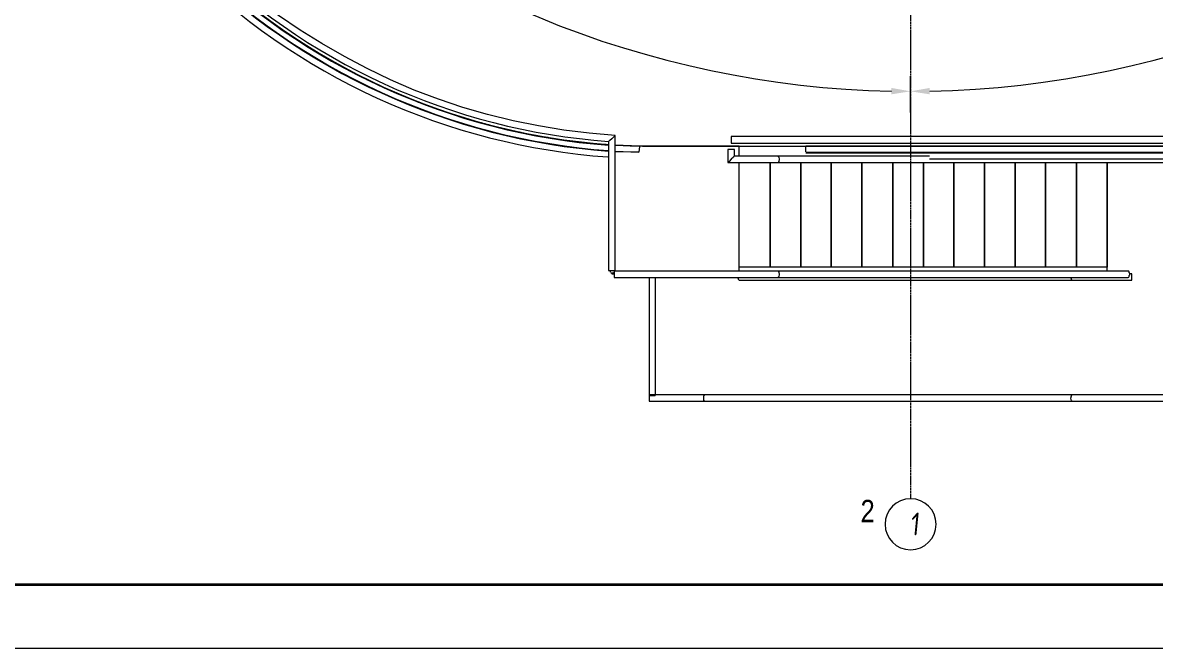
# Model space of a CAD drawing. Header units: millimetres. Extents: x 223 to 163467, y -12002 to 99672.
# Drawn here: x 112207 to 121085, y -12002 to -7100 of the extents above; entities that cross this region are included whole.
import ezdxf

# ---------------------------------------------------------------- set-up
doc = ezdxf.new("R2010")
doc.units = ezdxf.units.MM
doc.linetypes.add('ADSK_Линия сетки', pattern=[21, 12, -3, 3, -3])
for name, color, linetype, lineweight in [('A-ANNO-DIMS', 7, 'Continuous', 9), ('S-GRID', 7, 'Continuous', 9), ('S-GRID-IDEN', 7, 'Continuous', 9)]:
    doc.layers.add(name, color=color, linetype=linetype, lineweight=lineweight)
for name, color, linetype in [('PDF _A-AREA', 7, 'Continuous'), ('PDF _A-DETL', 7, 'Continuous'), ('PDF _A-FLOR', 7, 'Continuous'), ('PDF _G-ANNO-TTLB', 7, 'Continuous'), ('PDF _I-WALL', 7, 'Continuous'), ('PDF _S-BEAM', 7, 'Continuous'), ('PDF _S-STRS', 7, 'Continuous'), ('PDF _Ограждение', 7, 'Continuous'), ('PDF _Опоры', 7, 'Continuous'), ('PDF _Текст', 7, 'Continuous')]:
    doc.layers.add(name, color=color, linetype=linetype)
doc.styles.add('GOST Common_I', font='ARIALN.TTF', dxfattribs={"height": 175})
doc.styles.add('GOST Common_I_6', font='ARIALN.TTF', dxfattribs={"height": 125})
doc.styles.add('PDF GOST Common', font='ARIALN.TTF')
doc.dimstyles.new('Диагональ_-_Gost_2_5мм', dxfattribs={"dimscale": 304.8, "dimtxt": 125.714375, "dimasz": 0.492126, "dimexe": 0.393701, "dimexo": 0.246063, "dimgap": 0.287073, "dimtad": 1, "dimdec": 0, "dimzin": 0, "dimdsep": 46, "dimtxsty": 'GOST Common_I_6', "dimsah": 1, "dimcen": 0.09, "dimdle": 0.393701, "dimazin": 0, "dimtfac": 1, "dimtdec": 4, "dimtix": 1, "dimtmove": 0, "dimatfit": 3, "dimfxl": 1, "dimtvp": 1, "dimtfill": 1, "dimtolj": 1, "dimtzin": 0, "dimarcsym": 2})

# ---------------------------------------------------------------- blocks, each defined once
blk = doc.blocks.new('Ось сетки - D8-489723-1 этаж')
at = {"layer": 'S-GRID-IDEN'}
for start, end in [(360, 180), (180, 360)]:
    blk.add_arc((0, 0), 4, start, end, dxfattribs=at)
blk = doc.blocks.new('*D338')
at = {"layer": 'A-ANNO-DIMS', "color": 0, "lineweight": -2, "transparency": 16777216}
for p, q in [((92115.2, 13595.1), (91913.7, 13796.7)), ((86612.7, 11315.9), (86612.7, 11600.9))]:
    blk.add_line(p, q, dxfattribs=at)
blk.add_arc((86612.7, 19097.7), 7616.7, 271.12837, 313.87163, dxfattribs=at)
at = {"layer": 'A-ANNO-DIMS', "color": 0, "transparency": 16777216}
for points in [[(91873.9, 13624.6), (91908.9, 13588.9), (91998.5, 13711.8)], [(86762.9, 11457.4), (86762.4, 11507.4), (86612.7, 11480.9)]]:
    blk.add_solid(points, dxfattribs=at)
at = {"layer": 'Defpoints', "color": 0, "transparency": 16777216}
for p in [(86612.7, 19097.7), (92168.2, 13542.1), (88584, 11740.4), (86612.7, 11240.9)]:
    blk.add_point(p, dxfattribs=at)
at = {"layer": 'A-ANNO-DIMS', "color": 0, "transparency": 16777216, "insert": (89470.1, 12199.3), "char_height": 125, "width": 588.088, "attachment_point": 5, "rotation": 22.5, "style": 'GOST Common_I_6', "bg_fill": 3, "box_fill_scale": 1.1, "bg_fill_color": 256, "bg_fill_true_color": 13158600, "bg_fill_transparency": 0}
blk.add_mtext('\\A1;45.00°', dxfattribs=at)
blk = doc.blocks.new('*D340')
at = {"layer": 'A-ANNO-DIMS', "color": 0, "lineweight": -2, "transparency": 16777216}
for p, q in [((81110.1, 13595.1), (81311.7, 13796.7)), ((86612.7, 11315.9), (86612.7, 11600.9))]:
    blk.add_line(p, q, dxfattribs=at)
blk.add_arc((86612.7, 19097.7), 7616.7, 226.12837, 268.87163, dxfattribs=at)
at = {"layer": 'A-ANNO-DIMS', "color": 0, "transparency": 16777216}
for points in [[(81316.4, 13588.9), (81351.4, 13624.6), (81226.8, 13711.8)], [(86462.9, 11507.4), (86462.4, 11457.4), (86612.7, 11480.9)]]:
    blk.add_solid(points, dxfattribs=at)
at = {"layer": 'Defpoints', "color": 0, "transparency": 16777216}
for p in [(86612.7, 19097.7), (81057.1, 13542.1), (82804.3, 12501.4), (86612.7, 11240.9)]:
    blk.add_point(p, dxfattribs=at)
at = {"layer": 'A-ANNO-DIMS', "color": 0, "transparency": 16777216, "insert": (83755.3, 12199.3), "char_height": 125, "width": 588.088, "attachment_point": 5, "rotation": 337.5, "style": 'GOST Common_I_6', "bg_fill": 3, "box_fill_scale": 1.1, "bg_fill_color": 256, "bg_fill_true_color": 13158600, "bg_fill_transparency": 0}
blk.add_mtext('\\A1;45.00°', dxfattribs=at)
blk = doc.blocks.new('оси')
at = {"layer": 'S-GRID', "linetype": 'ADSK_Линия сетки'}
blk.add_line((86612.7, 19097.7), (86612.7, 8288.8), dxfattribs=at)
at = {"layer": 'S-GRID-IDEN', "xscale": 49.99999999999996, "yscale": 49.99999999999996, "zscale": 49.99999999999996, "rotation": 179.9999999998928}
blk.add_blockref('Ось сетки - D8-489723-1 этаж', (86612.7, 8088.8), dxfattribs=at)
at = {"layer": 'S-GRID-IDEN', "insert": (86581.5, 8168.5), "char_height": 175, "width": 101.013, "attachment_point": 1, "rotation": 7.92289, "style": 'GOST Common_I'}
blk.add_mtext('\\fGOST Common|b0|i1|c204|p34|;\\W.9;1', dxfattribs=at)
at = {"layer": 'A-ANNO-DIMS'}
dim = blk.add_angular_dim_3p(base=(88584, 11740.4), center=(86612.7, 19097.7), p1=(86612.7, 11240.9), p2=(92168.2, 13542.1), dimstyle='Диагональ_-_Gost_2_5мм', override={"dimpost": '<>', "dimfxl": 6013.290219}, dxfattribs=at)
dim.commit()
dim.dimension.update_dxf_attribs({"geometry": '*D338', "text_midpoint": (89470.1, 12199.3)})
dim = blk.add_angular_dim_3p(base=(82804.3, 12501.4), center=(86612.7, 19097.7), p1=(81057.1, 13542.1), p2=(86612.7, 11240.9), dimstyle='Диагональ_-_Gost_2_5мм', override={"dimpost": '<>', "dimfxl": 6013.290219}, dxfattribs=at)
dim.commit()
dim.dimension.update_dxf_attribs({"geometry": '*D340', "text_midpoint": (83755.3, 12199.3)})

msp = doc.modelspace()

# ---------------------------------------------------------------- linework, layer by layer
at = {"layer": 'PDF _A-AREA', "lineweight": 15}
msp.add_lwpolyline([(117168.1, -8068.3), (117824.2, -8068.3)], dxfattribs=at)
for centre, radius, start, end in [((117164, -2925), 5142.3, 234.92082, 236.64535), ((117163.3, -2926.1), 5140.9, 237.88157, 239.59556), ((117164.2, -2924.4), 5142.9, 240.82608, 242.57237), ((117163.9, -2924.9), 5142.2, 243.76483, 245.59922), ((117163.3, -2926.2), 5140.8, 246.69239, 248.82393), ((117163.4, -2926.1), 5141, 249.62031, 252.43299), ((117163.3, -2926.5), 5140.5, 253.39392, 255.3498), ((117163.3, -2926.4), 5140.7, 256.53072, 258.26678), ((117163.8, -2924.1), 5143, 259.58521, 261.19967)]:
    msp.add_arc(centre, radius, start, end, dxfattribs=at)
at = {"layer": 'PDF _A-DETL', "lineweight": 15}
msp.add_lwpolyline([(121198.2, -7992.1), (120817.2, -7992.1)], dxfattribs=at)
at = {"layer": 'PDF _A-FLOR', "lineweight": 15}
for points in [[(116850.6, -8059.8), (116859.1, -8059.8)], [(117168.1, -8068.3), (117824.2, -8068.3), (117041.1, -8068.3)], [(117824.2, -9046.2), (117824.2, -8195.3)], [(116825.2, -9058.9), (116825.2, -9067.3), (116842.1, -9067.3)]]:
    msp.add_lwpolyline(points, dxfattribs=at)
for centre, radius, start, end in [((117163.9, -2925.2), 5142, 234.47578, 236.06858), ((117163.7, -2925.3), 5141.8, 237.30485, 238.83729), ((117163.5, -2925.7), 5141.3, 240.12277, 241.60591), ((117162.3, -2928.1), 5138.7, 242.92384, 244.37476), ((117163.3, -2926), 5141, 245.72571, 247.14304), ((117163.3, -2926.2), 5140.8, 248.52707, 249.91148), ((117163.2, -2926.5), 5140.6, 251.32333, 252.68034), ((117164.1, -2923.4), 5143.7, 254.11402, 255.44822), ((117163.6, -2925.3), 5141.8, 256.90974, 258.21698), ((117163.7, -2924.3), 5142.8, 259.70041, 260.98544), ((117163.8, -2922.9), 5144.2, 262.49124, 263.75946), ((117163.6, -2924.5), 5142.6, 265.28111, 265.87971), ((117163.5, -2925.6), 5141.5, 267.83579, 270.00002)]:
    msp.add_arc(centre, radius, start, end, dxfattribs=at)
at = {"layer": 'PDF _G-ANNO-TTLB', "lineweight": 9}
msp.add_lwpolyline([(74373.9, 29992.1), (163467.4, 29992.1), (163467.4, -12002), (74373.9, -12002), (74373.9, 29992.1), (163467.4, 29992.1)], dxfattribs=at)
at = {"layer": 'PDF _G-ANNO-TTLB', "lineweight": 35}
msp.add_lwpolyline([(162967.9, -11502.5), (162967.9, 29492.5), (76372, 29492.5), (76372, -11502.5)], close=True, dxfattribs=at)
at = {"layer": 'PDF _I-WALL', "lineweight": 15}
for points in [[(117824.2, -8144.5), (117824.2, -8068.3), (121160.1, -8068.3)], [(121160.1, -8169.9), (119314.4, -8169.9)]]:
    msp.add_lwpolyline(points, dxfattribs=at)
for radius, end in [(5141.3, 265.88012), (5238.7, 265.96252)]:
    msp.add_arc((117163.5, -2925.7), radius, 224.91761, end, dxfattribs=at)
at = {"layer": 'PDF _S-BEAM', "lineweight": 15}
for points in [[(111093.3, -545.7, 0.202877), (113535.9, -6569.7, 0.179396), (116799.8, -8059.8)], [(111097.6, -545.7, 0.203415), (113540.2, -6565.5, 0.180277), (116799.8, -8055.6)], [(118344.9, -8114.8), (121274.4, -8114.8, 0.194742), (124843, -6582.4)]]:
    msp.add_lwpolyline(points, format="xyb", dxfattribs=at)
for points in [[(118344.9, -8119.1), (121274.4, -8119.1), (121481.8, -8110.6), (121689.2, -8093.7), (121892.4, -8068.3), (122099.8, -8034.4), (122303, -7992.1), (122502, -7941.3), (122705.2, -7886.2), (122899.9, -7818.5), (123094.7, -7746.5), (123285.2, -7666.1), (123471.4, -7577.2), (123657.7, -7479.8), (123835.5, -7374), (124013.3, -7263.9), (124182.6, -7149.6), (124351.9, -7022.6), (124512.8, -6891.4), (124665.2, -6756), (124817.6, -6612), (124847.2, -6586.6)], [(116850.6, -8059.8), (117041.1, -8068.3), (116850.6, -8059.8)], [(117041.1, -8068.3), (117041.1, -8072.5), (117036.9, -8110.6), (117036.9, -8114.8)], [(118344.9, -8068.3), (121274.4, -8068.3), (118344.9, -8068.3)], [(118344.9, -8068.3), (118344.9, -8068.3)], [(118344.9, -8110.6), (118344.9, -8072.5)], [(116850.6, -8106.4), (117036.9, -8114.8), (116850.6, -8110.6)]]:
    msp.add_lwpolyline(points, dxfattribs=at)
for centre, radius, start, end in [((117180.6, -2907.2), 5208.8, 225.13835, 265.80739), ((117181.8, -2908.7), 5211.7, 225.14981, 265.79593)]:
    msp.add_arc(centre, radius, start, end, dxfattribs=at)
at = {"layer": 'PDF _S-STRS', "lineweight": 15}
msp.add_lwpolyline([(120707.1, -9046.2), (120707.1, -9016.5), (120707.1, -8195.3), (120707.1, -9016.5), (120465.8, -9016.5), (120224.5, -9016.5), (119987.4, -9016.5), (119746.1, -9016.5), (119504.8, -9016.5), (119267.8, -9016.5), (119026.5, -9016.5), (118785.2, -9016.5), (118543.9, -9016.5), (118306.8, -9016.5), (118065.5, -9016.5), (117824.2, -9016.5), (117824.2, -8195.3)], dxfattribs=at)
for points in [[(118065.5, -8195.3), (118065.5, -9016.5)], [(118306.8, -8195.3), (118306.8, -9016.5)], [(118543.9, -8195.3), (118543.9, -9016.5)], [(118785.2, -8195.3), (118785.2, -9016.5)], [(119026.5, -8195.3), (119026.5, -9016.5)], [(119267.8, -8195.3), (119267.8, -9016.5)], [(119504.8, -8195.3), (119504.8, -9016.5)], [(119746.1, -8195.3), (119746.1, -9016.5)], [(119987.4, -8195.3), (119987.4, -9016.5)], [(120224.5, -8195.3), (120224.5, -9016.5)], [(120465.8, -8195.3), (120465.8, -9016.5)]]:
    msp.add_lwpolyline(points, close=True, dxfattribs=at)
at = {"layer": 'PDF _Ограждение', "lineweight": 15}
for points in [[(124783.7, -6540.1, 0.198463), (127209.4, -668.5), (127209.4, 631.1, 0.198443), (124783.7, 6502.7, 0.199638), (121160.1, 8005.5), (117168.1, 8005.5, 0.199865), (113548.6, 6502.7, 0.198463), (111123, 631.1), (111123, -668.5, 0.198443), (113548.6, -6540.1, 0.180575), (116799.8, -8030.2)], [(111169.5, 631.1, -0.198443), (113582.5, 6468.8, -0.199356), (117168.1, 7954.7), (121160.1, 7954.7, -0.199159), (124749.9, 6468.8, -0.197229), (127162.8, 631.1), (127162.8, -668.5, -0.197208), (124749.9, -6506.2, -0.199572), (121160.1, -7992.1), (117760.7, -7992.1), (117760.7, -8042.9), (121160.1, -8042.9, 0.20008), (124783.7, -6540.1)], [(116850.6, -7983.6), (116647.4, -7966.7), (116448.4, -7941.3), (116249.5, -7907.4), (116050.5, -7869.3), (115851.5, -7818.5), (115656.8, -7763.5), (115466.3, -7700), (115275.8, -7628), (115089.5, -7547.6), (114907.5, -7458.7), (114729.7, -7365.5), (114551.9, -7263.9), (114382.6, -7158.1), (114213.3, -7043.8), (114052.4, -6921), (113895.8, -6794.1), (113743.4, -6658.6), (113595.2, -6518.9), (113582.5, -6506.2, -0.197731), (111169.5, -668.5)]]:
    msp.add_lwpolyline(points, format="xyb", dxfattribs=at)
for points in [[(116850.6, -9041.9), (116850.6, -7983.6), (116846.4, -7987.8), (116842.1, -7992.1), (116825.2, -8009), (116808.3, -8021.7), (116804, -8025.9), (116799.8, -8030.2), (116799.8, -9041.9)], [(116842.1, -9046.2), (116842.1, -9097), (118129, -9097), (120868, -9097), (120872.2, -9097), (120876.4, -9092.7), (120880.7, -9088.5), (120880.7, -9084.3), (120880.7, -9080), (120884.9, -9075.8), (120884.9, -9071.6), (120884.9, -9067.3), (120884.9, -9063.1), (120880.7, -9058.9), (120880.7, -9054.6), (120880.7, -9050.4), (120876.4, -9050.4), (120876.4, -9046.2), (120872.2, -9046.2), (120868, -9046.2), (118129, -9046.2)]]:
    msp.add_lwpolyline(points, close=True, dxfattribs=at)
for points in [[(117117.3, -8068.3), (117117.3, -8068.3)], [(121655.4, -8144.5), (121655.4, -10015.6), (120431.9, -10015.6), (117553.3, -10015.6), (117117.3, -10015.6), (117117.3, -10066.4), (117553.3, -10066.4), (117549.1, -10066.4), (117544.8, -10062.1), (117544.8, -10041), (117544.8, -10024), (117549.1, -10019.8), (117553.3, -10015.6)], [(117553.3, -10066.4), (120431.9, -10066.4), (121706.2, -10066.4), (121706.2, -8140.2)], [(119314.4, -8144.5), (118129, -8144.5), (117786.1, -8144.5), (117786.1, -8093.7), (117735.3, -8093.7), (117735.3, -8195.3), (118129, -8195.3), (121249, -8195.3), (121672.3, -8195.3)], [(117786.1, -8144.5), (117781.9, -8148.7), (117777.7, -8152.9), (117760.7, -8169.9), (117743.8, -8186.8), (117739.6, -8195.3), (117735.3, -8195.3)], [(118129, -8144.5), (118129, -8148.7), (118133.3, -8152.9), (118137.5, -8169.9), (118133.3, -8186.8), (118129, -8195.3)], [(118129, -9046.2), (118133.3, -9054.6), (118137.5, -9071.6), (118133.3, -9088.5), (118129, -9092.7), (118129, -9097)], [(117117.3, -9097), (117117.3, -10019.8), (117163.8, -10019.8)], [(117168.1, -10019.8), (117168.1, -9097)], [(117811.5, -9097), (117811.5, -9101.2), (117815.8, -9105.4), (117815.8, -9109.7), (117820, -9113.9), (117824.2, -9113.9), (117824.2, -9118.1), (117828.5, -9118.1), (120431.9, -9118.1), (120901.8, -9118.1), (120901.8, -9067.3), (120884.9, -9067.3)], [(120431.9, -9118.1), (120427.7, -9113.9), (120427.7, -9109.7), (120423.5, -9097)], [(120431.9, -10066.4), (120427.7, -10066.4), (120427.7, -10062.1), (120423.5, -10041), (120427.7, -10024), (120427.7, -10019.8), (120431.9, -10015.6)]]:
    msp.add_lwpolyline(points, dxfattribs=at)
at = {"layer": 'PDF _Опоры', "lineweight": 15}
for points in [[(116812.5, -9041.9), (116812.5, -9054.6)], [(116816.7, -9054.6), (116816.7, -9054.6)], [(116837.9, -9054.6), (116837.9, -9054.6)], [(116842.1, -9046.2), (116842.1, -9041.9)], [(116816.7, -9058.9), (116837.9, -9058.9)]]:
    msp.add_lwpolyline(points, dxfattribs=at)

# ---------------------------------------------------------------- texts
at = {"layer": 'PDF _Текст', "insert": (118774.3, -10926.1), "char_height": 175, "attachment_point": 4, "style": 'PDF GOST Common'}
msp.add_mtext('2', dxfattribs=at)

# ---------------------------------------------------------------- next in the draw order: block references
at = {"lineweight": 15}
msp.add_blockref('оси', (32553.5, -19118.5), dxfattribs=at)

doc.saveas('drawing.dxf')
